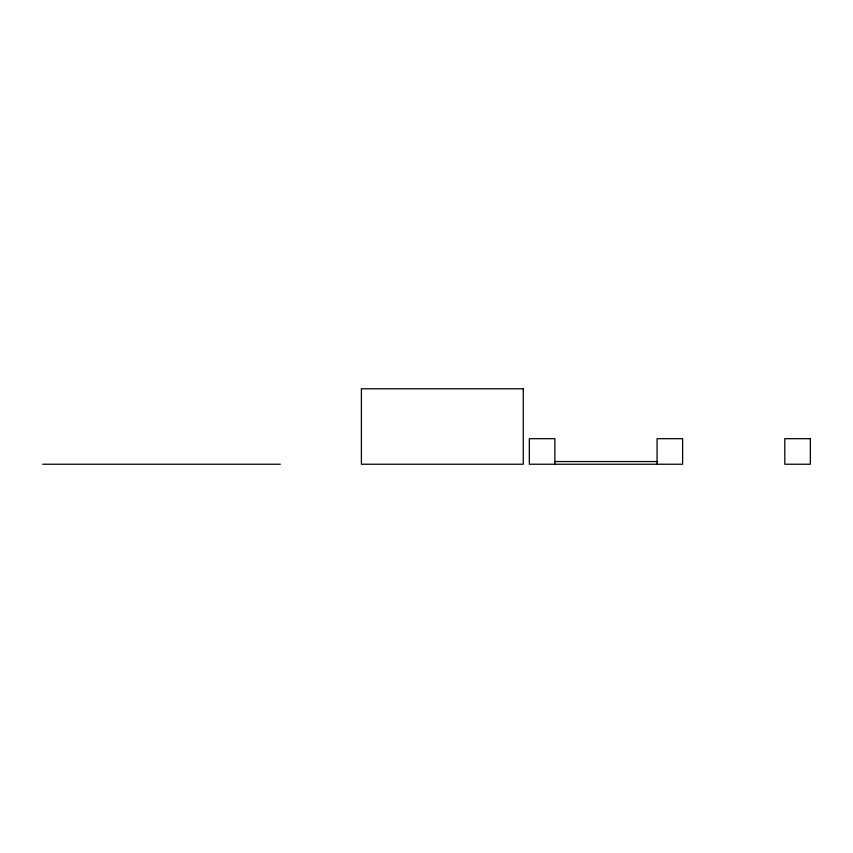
<?xml version="1.0" encoding="UTF-8"?>
<svg xmlns="http://www.w3.org/2000/svg" width="853" height="853" viewBox="0 0 853 853"><rect width="100%" height="100%" fill="white"/><g stroke="black" fill="none" stroke-linecap="round" stroke-linejoin="round"><path stroke-width="1.28" d="M554.471 461.548L657.695 461.548M42.65 464.235L280.37 464.235M657.066 464.235L657.066 438.687L682.613 438.687L682.613 464.235L529.329 464.235L529.329 438.687L554.876 438.687L554.876 464.235M523.262 388.765L361.405 388.765L361.405 464.235L523.262 464.235L523.262 388.765M810.35 438.687L784.803 438.687L784.803 464.235L810.35 464.235L810.35 438.687"/></g></svg>
